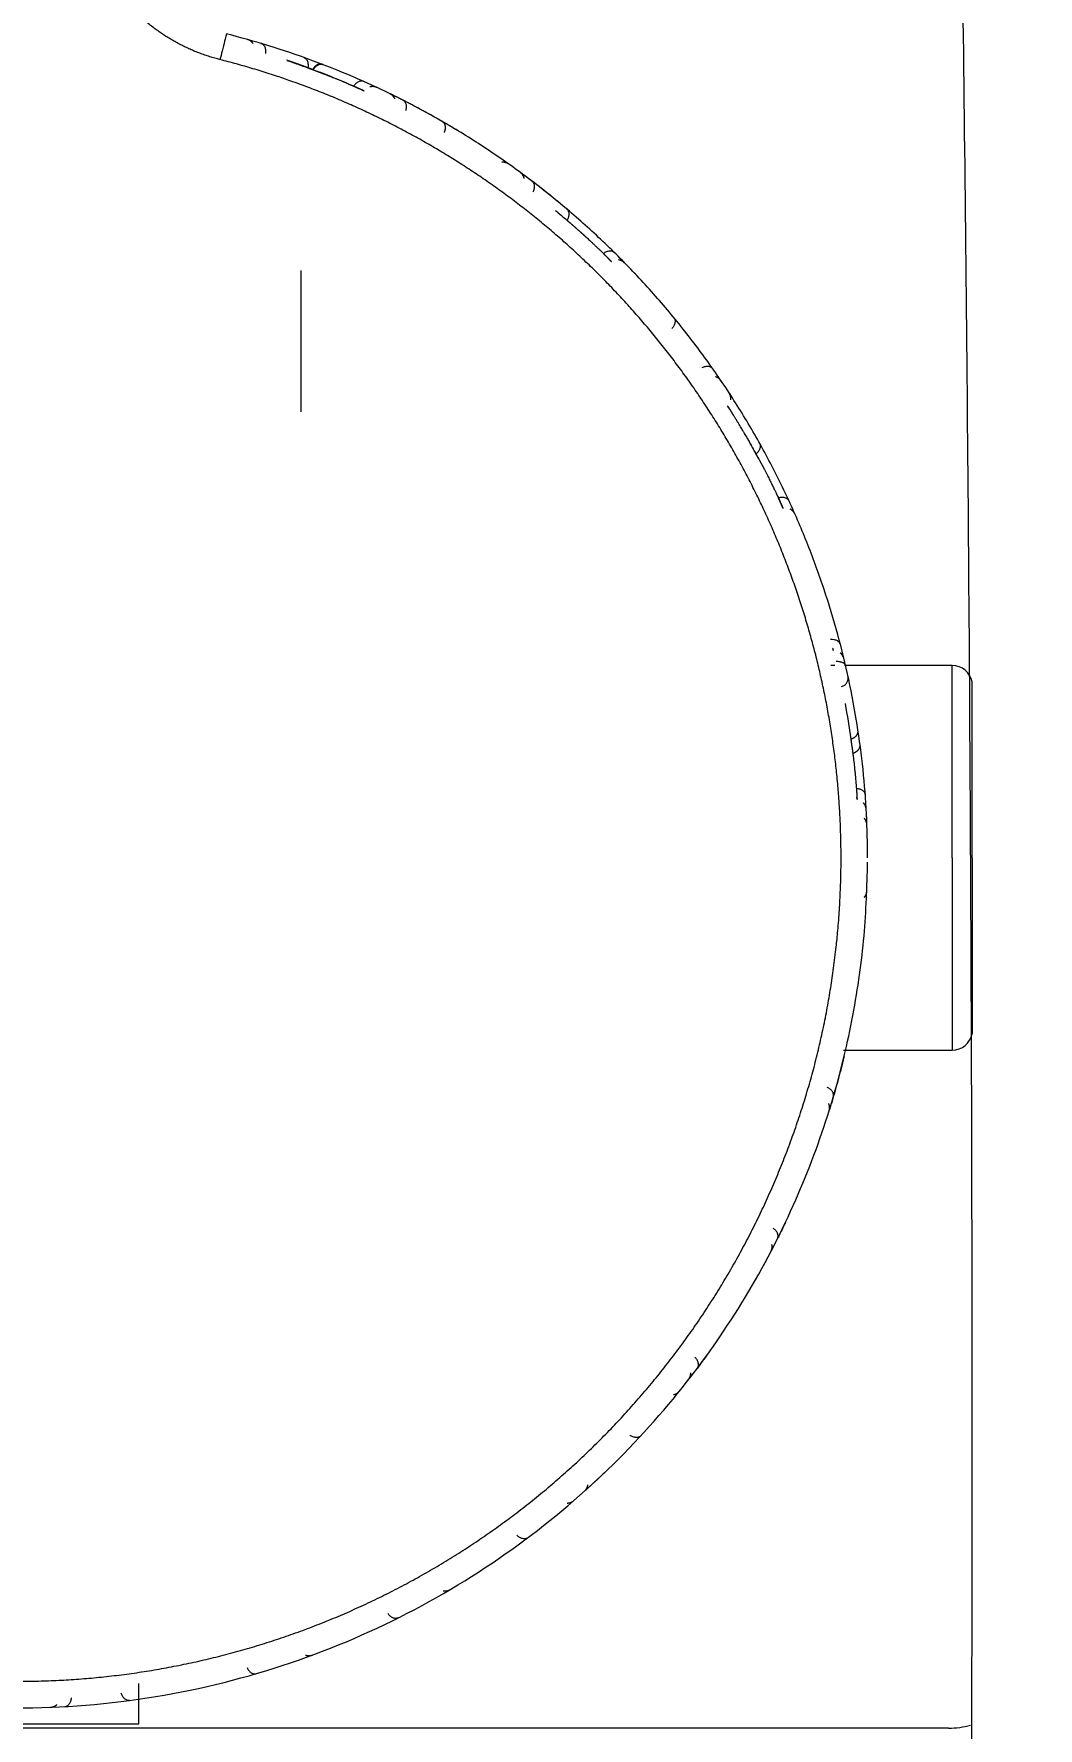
# Model space of a CAD drawing. Extents: x 19821 to 22981, y -91 to 2224.
# Drawn here: x 21876.13 to 21900.93, y 486.52 to 528.38 of the extents above; entities that cross this region are included whole.
import ezdxf

# ---------------------------------------------------------------- set-up
doc = ezdxf.new("R2010")
doc.units = 0
doc.header["$LTSCALE"] = 10
doc.header["$MEASUREMENT"] = 0
doc.header["$PDMODE"] = 3
doc.header["$PDSIZE"] = -10
doc.linetypes.add('CENTER2', pattern=[28.575, 19.05, -3.175, 3.175, -3.175])
doc.layers.get('0').update_dxf_attribs({"linetype": 'CONTINUOUS'})
doc.layers.get('DEFPOINTS').update_dxf_attribs({"linetype": 'CONTINUOUS'})
doc.layers.add('1', color=7, linetype='CONTINUOUS')
doc.layers.add('Cneter', color=1, linetype='CENTER2', lineweight=13)
doc.styles.add('Daelim Dimension', font='NanumGothic.ttf')
doc.dimstyles.new('DEFAULT', dxfattribs={"dimscale": 2, "dimtxt": 2, "dimasz": 2, "dimexe": 0, "dimexo": 2, "dimgap": 1, "dimtad": 1, "dimdec": 1, "dimzin": 9, "dimdsep": 46, "dimtxsty": 'Daelim Dimension', "dimcen": 0.5, "dimclrd": 5, "dimclre": 5, "dimclrt": 256, "dimadec": 1, "dimazin": 0, "dimtfac": 1, "dimtdec": 1, "dimtix": 1, "dimtmove": 0, "dimatfit": 3, "dimfxl": 1, "dimtolj": 1, "dimtzin": 1, "dimlwd": 9, "dimlwe": 9, "dimarcsym": 0})

# ---------------------------------------------------------------- blocks, each defined once
blk = doc.blocks.new('*D18')
at = {"color": 5, "lineweight": 9, "ltscale": 0.5, "transparency": 16777216}
for p, q in [((21836.723, 1429.779), (22153.24, 1429.779)), ((22151.24, 1421.779), (22151.24, 466.02)), ((21994.53, 458.02), (22153.24, 458.02))]:
    blk.add_line(p, q, dxfattribs=at)
at = {"color": 5, "ltscale": 0.5, "transparency": 16777216}
for points in [[(22149.907, 1421.779), (22152.573, 1421.779), (22151.24, 1429.779)], [(22149.907, 466.02), (22152.573, 466.02), (22151.24, 458.02)]]:
    blk.add_solid(points, dxfattribs=at)
at = {"layer": 'DEFPOINTS', "color": 0, "ltscale": 0.5, "transparency": 16777216}
for p in [(21832.723, 1429.779), (21990.53, 458.02), (22151.24, 458.02)]:
    blk.add_point(p, dxfattribs=at)
at = {"color": 7, "ltscale": 0.5, "transparency": 16777216, "insert": (22135.535, 943.9), "char_height": 20, "attachment_point": 5, "rotation": 90, "style": 'Daelim Dimension'}
blk.add_mtext('\\A1;(1140)', dxfattribs=at)

msp = doc.modelspace()

# ---------------------------------------------------------------- linework, layer by layer
at = {"layer": '1', "color": 7, "linetype": 'Continuous', "lineweight": 18}
for p, q in [((21895.917, 512.77), (21895.813, 512.77)), ((21898.815, 512.77), (21896.156, 512.77)), ((21896.129, 503.27), (21898.815, 503.27)), ((21878.723, 486.622), (21878.723, 487.622)), ((21898.723, 486.52), (21852.723, 486.52)), ((21875.723, 486.622), (21878.723, 486.622))]:
    msp.add_line(p, q, dxfattribs=at)
at = {"layer": '1', "color": 7, "linetype": 'Continuous', "lineweight": 13}
for p, q in [((21898.815, 508.02), (21898.815, 512.77)), ((21899.305, 508.02), (21899.305, 512.365)), ((21898.815, 508.02), (21898.815, 503.27)), ((21899.305, 508.02), (21899.305, 503.675))]:
    msp.add_line(p, q, dxfattribs=at)
at = {"layer": '1', "color": 7, "linetype": 'Continuous', "lineweight": 18}
for centre, radius, start, end in [((21898.815, 512.27), 0.5, 10.9806, 90), ((21898.815, 503.77), 0.5, 270, 349.0194), ((21898.723, 488.52), 2, 270, 285.8076)]:
    msp.add_arc(centre, radius, start, end, dxfattribs=at)
for points, knots in [([(21888.025, 779.952), (21888.238, 776.674), (21888.871, 766.862), (21889.908, 750.104), (21891.139, 729.096), (21892.387, 706.576), (21893.641, 682.796), (21894.898, 657.955), (21896.096, 632.352), (21897.183, 605.574), (21898.047, 579.459), (21898.685, 553.973), (21899.108, 529.283), (21899.322, 503.587), (21899.293, 476.977), (21899.026, 453.231), (21898.621, 432.733), (21898.167, 415.785), (21897.596, 399.297), (21896.921, 383.777), (21896.166, 369.722), (21895.365, 357.482), (21894.544, 347.062), (21893.721, 338.362), (21892.918, 331.244), (21892.151, 325.555), (21891.439, 321.11), (21890.809, 317.766), (21890.234, 315.091), (21889.642, 312.69), (21889.05, 310.635), (21888.371, 308.762), (21888.146, 308.254), (21888.188, 308.175), (21888.197, 308.169)], [0.4041142, 0.4041142, 0.4041142, 0.4041142, 0.4165351, 0.4412078, 0.4669387, 0.4944389, 0.5238962, 0.5535391, 0.584331, 0.615544, 0.6478333, 0.6746985, 0.7024416, 0.7310869, 0.7606885, 0.7912796, 0.8106884, 0.8300737, 0.8492597, 0.8679619, 0.8851419, 0.9006143, 0.9144439, 0.9267281, 0.9375794, 0.9471118, 0.9554287, 0.9626381, 0.9680855, 0.9748923, 0.9830338, 0.990006, 0.9987253, 1, 1, 1, 1]), ([(21891.093, 294.741), (21892.342, 294.758), (21894.542, 295.231), (21897.394, 297.194), (21899.544, 299.816), (21900.974, 302.588), (21901.905, 305.002), (21902.698, 307.439), (21903.347, 309.791), (21903.885, 312.006), (21904.45, 314.594), (21905.078, 317.85), (21905.834, 322.412), (21906.632, 328.121), (21907.464, 335.219), (21908.311, 343.851), (21909.156, 354.161), (21909.978, 366.257), (21910.758, 380.181), (21911.46, 395.64), (21912.059, 412.164), (21912.54, 429.215), (21912.975, 449.887), (21913.273, 473.877), (21913.332, 500.795), (21913.14, 526.801), (21912.734, 551.792), (21912.107, 577.589), (21911.251, 604.003), (21910.166, 631.064), (21908.966, 656.912), (21907.669, 682.633), (21906.341, 707.842), (21904.984, 732.245), (21903.643, 754.932), (21902.661, 770.587), (21902.13, 778.795), (21902.054, 779.952)], [0, 0, 0, 0, 0.0098692, 0.0185612, 0.0260259, 0.0349878, 0.0419891, 0.0482389, 0.0537814, 0.0586219, 0.0627631, 0.0698726, 0.0779196, 0.0871465, 0.0976336, 0.1094823, 0.1228, 0.1376865, 0.1542143, 0.1723311, 0.1910631, 0.2100056, 0.2289954, 0.2589947, 0.2880437, 0.3161446, 0.3433499, 0.3696884, 0.4013452, 0.4318616, 0.4619554, 0.4909507, 0.5220543, 0.5509332, 0.5778612, 0.6037331, 0.6079807, 0.6079807, 0.6079807, 0.6079807]), ([(21883.026, 527.489), (21883.022, 527.49), (21883.015, 527.493), (21883.005, 527.497), (21882.994, 527.501), (21882.984, 527.505), (21882.973, 527.509), (21882.962, 527.513), (21882.951, 527.517), (21882.939, 527.522), (21882.928, 527.526), (21882.917, 527.53), (21882.905, 527.535), (21882.894, 527.539), (21882.882, 527.543), (21882.87, 527.548), (21882.859, 527.552), (21882.847, 527.556), (21882.835, 527.561), (21882.823, 527.565), (21882.811, 527.569), (21882.799, 527.574), (21882.787, 527.578), (21882.775, 527.583), (21882.763, 527.587), (21882.751, 527.591), (21882.739, 527.596), (21882.727, 527.6), (21882.715, 527.604), (21882.703, 527.609), (21882.691, 527.613), (21882.68, 527.617), (21882.668, 527.621), (21882.656, 527.626), (21882.644, 527.63), (21882.633, 527.634), (21882.621, 527.638), (21882.61, 527.642), (21882.598, 527.646), (21882.587, 527.65), (21882.576, 527.654), (21882.565, 527.658), (21882.554, 527.662), (21882.543, 527.666), (21882.532, 527.67), (21882.521, 527.673), (21882.511, 527.677), (21882.5, 527.681), (21882.49, 527.684), (21882.479, 527.688), (21882.469, 527.691), (21882.459, 527.695), (21882.449, 527.698), (21882.44, 527.702), (21882.412, 527.711), (21882.387, 527.719), (21882.365, 527.727)], [0, 0, 0, 0, 0.018811, 0.037651, 0.056511, 0.075385, 0.094266, 0.113148, 0.132024, 0.150888, 0.169734, 0.188557, 0.20735, 0.22611, 0.244831, 0.263507, 0.282136, 0.300712, 0.31923, 0.337688, 0.356081, 0.374405, 0.392655, 0.410824, 0.428908, 0.446898, 0.464791, 0.482581, 0.500261, 0.517829, 0.535278, 0.552605, 0.569804, 0.586873, 0.603806, 0.6206, 0.63725, 0.653753, 0.670105, 0.686302, 0.702342, 0.718222, 0.733938, 0.749488, 0.764869, 0.780079, 0.795116, 0.809978, 0.824662, 0.839166, 0.853488, 0.867628, 0.881582, 0.89535, 0.90893, 1, 1, 1, 1]), ([(21882.394, 527.714), (21882.453, 527.694), (21882.62, 527.637), (21882.787, 527.577), (21882.895, 527.538)], [0, 0, 0, 0, 0.35593, 1, 1, 1, 1]), ([(21882.895, 527.538), (21882.898, 527.536), (21882.905, 527.534), (21882.916, 527.53), (21882.927, 527.526), (21882.937, 527.522), (21882.949, 527.518), (21882.96, 527.514), (21882.971, 527.51), (21882.982, 527.506), (21882.994, 527.502), (21883.005, 527.497), (21883.017, 527.493), (21883.029, 527.489), (21883.041, 527.484), (21883.052, 527.48), (21883.064, 527.476), (21883.076, 527.471), (21883.088, 527.467), (21883.1, 527.462), (21883.112, 527.458), (21883.124, 527.453), (21883.136, 527.449), (21883.148, 527.444), (21883.16, 527.44), (21883.172, 527.435), (21883.184, 527.431), (21883.196, 527.426), (21883.208, 527.421), (21883.22, 527.417), (21883.232, 527.412), (21883.244, 527.408), (21883.256, 527.403), (21883.267, 527.399), (21883.279, 527.394), (21883.29, 527.39), (21883.302, 527.385), (21883.313, 527.381), (21883.325, 527.377), (21883.336, 527.372), (21883.347, 527.368), (21883.358, 527.364), (21883.369, 527.359), (21883.38, 527.355), (21883.39, 527.351), (21883.401, 527.347), (21883.411, 527.343), (21883.422, 527.338), (21883.432, 527.334), (21883.442, 527.33), (21883.452, 527.326), (21883.462, 527.322), (21883.472, 527.319), (21883.481, 527.315), (21883.52, 527.299), (21883.583, 527.273), (21883.668, 527.238), (21883.74, 527.208), (21883.81, 527.178), (21883.877, 527.149), (21883.938, 527.123), (21883.987, 527.101), (21884.027, 527.084), (21884.063, 527.067), (21884.096, 527.052), (21884.129, 527.037), (21884.163, 527.022), (21884.198, 527.006), (21884.229, 526.992), (21884.252, 526.981), (21884.27, 526.972), (21884.282, 526.967), (21884.284, 526.966), (21884.282, 526.967), (21884.281, 526.968), (21884.279, 526.969), (21884.276, 526.97), (21884.273, 526.971), (21884.27, 526.973), (21884.265, 526.975), (21884.26, 526.977), (21884.255, 526.98), (21884.248, 526.983), (21884.241, 526.986), (21884.233, 526.99), (21884.224, 526.994), (21884.214, 526.999), (21884.203, 527.004), (21884.192, 527.009), (21884.179, 527.015), (21884.166, 527.021), (21884.152, 527.027), (21884.137, 527.034), (21884.121, 527.041), (21884.104, 527.049), (21884.087, 527.057), (21884.068, 527.065), (21884.049, 527.073), (21884.036, 527.079), (21884.029, 527.082)], [0, 0, 0, 0, 0.005502, 0.01101, 0.016524, 0.022041, 0.02756, 0.033079, 0.038598, 0.044113, 0.049625, 0.055132, 0.060632, 0.066123, 0.071604, 0.077072, 0.082526, 0.087965, 0.093387, 0.09879, 0.104173, 0.109535, 0.114874, 0.120188, 0.125476, 0.130735, 0.135966, 0.141166, 0.146333, 0.151467, 0.156566, 0.161629, 0.166655, 0.171643, 0.176591, 0.181498, 0.186363, 0.191185, 0.195962, 0.200694, 0.205381, 0.21002, 0.214611, 0.219153, 0.223646, 0.228088, 0.23248, 0.23682, 0.241109, 0.245344, 0.249526, 0.253655, 0.257729, 0.261749, 0.265714, 0.306205, 0.342205, 0.373617, 0.400568, 0.436316, 0.465949, 0.488913, 0.509643, 0.529304, 0.548672, 0.568715, 0.590438, 0.61762, 0.649484, 0.672833, 0.699613, 0.729882, 0.763655, 0.770622, 0.777766, 0.785087, 0.792584, 0.800258, 0.808109, 0.816137, 0.824341, 0.832722, 0.841278, 0.850008, 0.85891, 0.867985, 0.877229, 0.886641, 0.896217, 0.905954, 0.915848, 0.925896, 0.936091, 0.946429, 0.956902, 0.967503, 0.978225, 0.989061, 1, 1, 1, 1]), ([(21884.029, 527.082), (21883.861, 527.155), (21883.694, 527.226), (21883.443, 527.328), (21883.359, 527.361), (21883.192, 527.426), (21883.109, 527.458), (21883.026, 527.489)], [0, 0, 0, 0, 0.5, 0.5, 0.75, 0.75, 1, 1, 1, 1]), ([(21886.632, 525.964), (21886.629, 525.966), (21886.623, 525.97), (21886.613, 525.976), (21886.602, 525.982), (21886.592, 525.989), (21886.58, 525.996), (21886.569, 526.003), (21886.557, 526.01), (21886.544, 526.017), (21886.532, 526.025), (21886.518, 526.033), (21886.505, 526.041), (21886.49, 526.05), (21886.462, 526.067), (21886.422, 526.09), (21886.374, 526.119), (21886.334, 526.143), (21886.303, 526.16), (21886.277, 526.176), (21886.245, 526.194), (21886.199, 526.22), (21886.134, 526.258), (21886.065, 526.297), (21885.997, 526.335), (21885.939, 526.368), (21885.879, 526.401), (21885.823, 526.432), (21885.77, 526.461), (21885.723, 526.486), (21885.681, 526.509), (21885.642, 526.53), (21885.608, 526.548), (21885.58, 526.563), (21885.552, 526.578), (21885.517, 526.597), (21885.47, 526.621), (21885.422, 526.646), (21885.38, 526.668), (21885.34, 526.689), (21885.298, 526.71), (21885.26, 526.73), (21885.222, 526.749), (21885.184, 526.768), (21885.141, 526.79), (21885.104, 526.808), (21885.076, 526.823), (21885.056, 526.832), (21885.039, 526.841), (21885.024, 526.848), (21885.009, 526.856), (21884.994, 526.863), (21884.98, 526.87), (21884.97, 526.875), (21884.962, 526.879), (21884.956, 526.882), (21884.95, 526.884), (21884.944, 526.887), (21884.938, 526.891), (21884.932, 526.893), (21884.928, 526.896), (21884.924, 526.897), (21884.921, 526.899), (21884.919, 526.9), (21884.919, 526.9), (21884.922, 526.898), (21884.926, 526.896), (21884.933, 526.893), (21884.946, 526.887), (21884.962, 526.879), (21884.982, 526.869), (21884.998, 526.861), (21885.007, 526.857)], [0, 0, 0, 0, 0.004934, 0.009999, 0.015195, 0.020524, 0.025986, 0.031581, 0.037309, 0.043172, 0.049168, 0.055299, 0.061565, 0.067966, 0.074502, 0.09946, 0.120443, 0.137356, 0.150134, 0.158731, 0.170074, 0.188823, 0.215071, 0.248901, 0.271812, 0.294936, 0.318234, 0.341663, 0.361781, 0.380336, 0.397339, 0.412803, 0.426745, 0.439183, 0.446176, 0.460884, 0.483211, 0.503947, 0.521772, 0.538301, 0.557668, 0.580085, 0.59367, 0.614303, 0.63755, 0.66333, 0.676572, 0.689052, 0.700786, 0.711785, 0.722062, 0.737025, 0.749946, 0.760866, 0.769817, 0.776822, 0.781897, 0.792072, 0.802215, 0.81233, 0.822422, 0.832496, 0.842555, 0.850548, 0.870697, 0.885594, 0.897054, 0.917383, 0.937813, 0.958375, 0.979101, 1, 1, 1, 1]), ([(21889.662, 523.728), (21889.658, 523.73), (21889.652, 523.736), (21889.642, 523.745), (21889.632, 523.754), (21889.622, 523.763), (21889.612, 523.772), (21889.601, 523.781), (21889.591, 523.79), (21889.581, 523.799), (21889.57, 523.808), (21889.56, 523.817), (21889.549, 523.827), (21889.538, 523.836), (21889.528, 523.845), (21889.517, 523.855), (21889.506, 523.864), (21889.495, 523.873), (21889.485, 523.883), (21889.474, 523.892), (21889.463, 523.902), (21889.452, 523.911), (21889.441, 523.921), (21889.43, 523.93), (21889.419, 523.94), (21889.408, 523.949), (21889.397, 523.958), (21889.386, 523.968), (21889.375, 523.977), (21889.364, 523.987), (21889.353, 523.996), (21889.342, 524.006), (21889.331, 524.015), (21889.32, 524.024), (21889.309, 524.034), (21889.298, 524.043), (21889.287, 524.052), (21889.276, 524.062), (21889.265, 524.071), (21889.254, 524.08), (21889.243, 524.089), (21889.232, 524.098), (21889.221, 524.107), (21889.211, 524.116), (21889.2, 524.125), (21889.189, 524.134), (21889.179, 524.143), (21889.168, 524.152), (21889.157, 524.161), (21889.147, 524.17), (21889.136, 524.178), (21889.126, 524.187), (21889.116, 524.196), (21889.105, 524.204), (21889.095, 524.213), (21889.085, 524.221), (21889.075, 524.229), (21889.065, 524.238), (21889.055, 524.246), (21889.045, 524.254), (21889.035, 524.262), (21889.025, 524.27), (21889.015, 524.278), (21889.006, 524.286), (21888.996, 524.294), (21888.986, 524.302), (21888.977, 524.309), (21888.941, 524.339), (21888.869, 524.397), (21888.752, 524.49), (21888.613, 524.599), (21888.462, 524.715), (21888.327, 524.817), (21888.227, 524.892), (21888.168, 524.935), (21888.142, 524.955), (21888.142, 524.955), (21888.147, 524.951), (21888.15, 524.949), (21888.152, 524.947), (21888.155, 524.945), (21888.158, 524.943), (21888.162, 524.94), (21888.166, 524.937), (21888.171, 524.933), (21888.177, 524.929), (21888.183, 524.925), (21888.189, 524.92), (21888.197, 524.914), (21888.205, 524.908), (21888.213, 524.902), (21888.222, 524.896), (21888.228, 524.891), (21888.231, 524.889)], [0, 0, 0, 0, 0.005617, 0.011223, 0.016818, 0.0224, 0.027969, 0.033526, 0.039069, 0.0446, 0.050116, 0.055618, 0.061106, 0.066579, 0.072036, 0.077478, 0.082903, 0.088312, 0.093704, 0.099079, 0.104436, 0.109774, 0.115094, 0.120395, 0.125677, 0.130938, 0.13618, 0.141401, 0.146601, 0.151779, 0.156936, 0.162071, 0.167183, 0.172272, 0.177338, 0.18238, 0.187398, 0.192392, 0.197362, 0.202306, 0.207225, 0.212119, 0.216986, 0.221828, 0.226642, 0.23143, 0.23619, 0.240923, 0.245629, 0.250306, 0.254955, 0.259575, 0.264167, 0.26873, 0.273263, 0.277767, 0.282242, 0.286686, 0.291101, 0.295485, 0.29984, 0.304163, 0.308456, 0.312718, 0.316949, 0.321149, 0.325318, 0.329455, 0.368896, 0.421048, 0.485156, 0.559934, 0.643669, 0.712459, 0.774486, 0.830809, 0.882329, 0.888606, 0.895029, 0.901599, 0.908318, 0.915188, 0.922211, 0.929389, 0.936725, 0.944222, 0.95188, 0.959704, 0.967697, 0.97586, 0.984198, 0.992713, 1, 1, 1, 1]), ([(21889.295, 523.773), (21889.298, 523.771), (21889.304, 523.766), (21889.312, 523.759), (21889.321, 523.751), (21889.33, 523.744), (21889.339, 523.736), (21889.348, 523.728), (21889.357, 523.721), (21889.366, 523.713), (21889.375, 523.705), (21889.385, 523.697), (21889.394, 523.689), (21889.404, 523.681), (21889.413, 523.672), (21889.423, 523.664), (21889.432, 523.656), (21889.442, 523.647), (21889.451, 523.639), (21889.461, 523.631), (21889.471, 523.622), (21889.48, 523.614), (21889.49, 523.605), (21889.5, 523.597), (21889.509, 523.588), (21889.519, 523.58), (21889.529, 523.571), (21889.538, 523.563), (21889.548, 523.554), (21889.557, 523.546), (21889.567, 523.538), (21889.576, 523.529), (21889.586, 523.521), (21889.595, 523.513), (21889.604, 523.504), (21889.614, 523.496), (21889.623, 523.488), (21889.632, 523.48), (21889.641, 523.472), (21889.65, 523.464), (21889.659, 523.456), (21889.668, 523.448), (21889.676, 523.44), (21889.685, 523.432), (21889.694, 523.424), (21889.702, 523.417), (21889.71, 523.409), (21889.719, 523.402), (21889.727, 523.394), (21889.735, 523.387), (21889.743, 523.38), (21889.751, 523.373), (21889.758, 523.366), (21889.766, 523.359), (21889.796, 523.331), (21889.847, 523.284), (21889.913, 523.221), (21889.97, 523.168), (21890.026, 523.115), (21890.078, 523.065), (21890.126, 523.018), (21890.164, 522.981), (21890.195, 522.951), (21890.223, 522.923), (21890.25, 522.897), (21890.275, 522.872), (21890.301, 522.845), (21890.329, 522.817), (21890.352, 522.794), (21890.371, 522.775), (21890.384, 522.761), (21890.393, 522.752), (21890.395, 522.75), (21890.394, 522.752), (21890.393, 522.753), (21890.391, 522.754), (21890.389, 522.756), (21890.387, 522.758), (21890.384, 522.761), (21890.381, 522.765), (21890.377, 522.768), (21890.373, 522.773), (21890.368, 522.778), (21890.362, 522.784), (21890.356, 522.79), (21890.349, 522.797), (21890.341, 522.805), (21890.333, 522.813), (21890.324, 522.822), (21890.315, 522.832), (21890.304, 522.842), (21890.293, 522.853), (21890.282, 522.865), (21890.269, 522.877), (21890.256, 522.89), (21890.243, 522.904), (21890.228, 522.918), (21890.213, 522.933), (21890.203, 522.943), (21890.198, 522.948)], [0, 0, 0, 0, 0.005497, 0.011, 0.016509, 0.022021, 0.027534, 0.033048, 0.038561, 0.044071, 0.049577, 0.055079, 0.060574, 0.06606, 0.071536, 0.076999, 0.082449, 0.087884, 0.093301, 0.0987, 0.104079, 0.109437, 0.114772, 0.120082, 0.125366, 0.130623, 0.13585, 0.141047, 0.146211, 0.151342, 0.156438, 0.161499, 0.166523, 0.171508, 0.176454, 0.181359, 0.186222, 0.191043, 0.195819, 0.20055, 0.205235, 0.209873, 0.214464, 0.219006, 0.223498, 0.227941, 0.232333, 0.236674, 0.240962, 0.245198, 0.249381, 0.253511, 0.257587, 0.261608, 0.265574, 0.306039, 0.342019, 0.373415, 0.400356, 0.436088, 0.465706, 0.488667, 0.509391, 0.529033, 0.548411, 0.568446, 0.590151, 0.617336, 0.649198, 0.672553, 0.69934, 0.729619, 0.763405, 0.770371, 0.777515, 0.784836, 0.792334, 0.80001, 0.807864, 0.815896, 0.824105, 0.832491, 0.841054, 0.849791, 0.858702, 0.867786, 0.87704, 0.886463, 0.896052, 0.905802, 0.91571, 0.925772, 0.935983, 0.946337, 0.956826, 0.967444, 0.978184, 0.98904, 1, 1, 1, 1]), ([(21891.045, 522.381), (21891.044, 522.383), (21891.021, 522.407), (21890.988, 522.442), (21890.966, 522.466), (21890.966, 522.465), (21890.971, 522.46), (21890.973, 522.458), (21890.975, 522.456), (21890.977, 522.454), (21890.98, 522.451), (21890.983, 522.447), (21890.986, 522.444), (21890.99, 522.439), (21890.995, 522.435), (21891, 522.43), (21891.005, 522.424), (21891.011, 522.417), (21891.018, 522.41), (21891.025, 522.403), (21891.032, 522.395), (21891.039, 522.388), (21891.042, 522.384), (21891.043, 522.384)], [0, 0, 0, 0, 0.01902, 0.230729, 0.422754, 0.598166, 0.618271, 0.638959, 0.660236, 0.682107, 0.704578, 0.727657, 0.751351, 0.775668, 0.800615, 0.826203, 0.85244, 0.879336, 0.906903, 0.935152, 0.964094, 0.993744, 1, 1, 1, 1]), ([(21893.331, 519.464), (21893.33, 519.466), (21893.322, 519.478), (21893.308, 519.499), (21893.298, 519.514), (21893.303, 519.508), (21893.312, 519.493), (21893.32, 519.482), (21893.331, 519.464), (21893.344, 519.445), (21893.353, 519.43), (21893.355, 519.428)], [0, 0, 0, 0, 0.017417, 0.180475, 0.38255, 0.624904, 0.691474, 0.763224, 0.840308, 0.972654, 1, 1, 1, 1]), ([(21894.026, 517.887), (21894.024, 517.89), (21894.021, 517.897), (21894.016, 517.906), (21894.01, 517.916), (21894.005, 517.926), (21894, 517.936), (21893.994, 517.946), (21893.989, 517.956), (21893.983, 517.966), (21893.978, 517.977), (21893.972, 517.987), (21893.967, 517.997), (21893.961, 518.008), (21893.955, 518.018), (21893.95, 518.029), (21893.944, 518.039), (21893.938, 518.05), (21893.932, 518.061), (21893.927, 518.071), (21893.921, 518.082), (21893.915, 518.092), (21893.909, 518.103), (21893.904, 518.113), (21893.898, 518.124), (21893.892, 518.134), (21893.887, 518.145), (21893.881, 518.155), (21893.875, 518.165), (21893.87, 518.176), (21893.864, 518.186), (21893.858, 518.196), (21893.853, 518.206), (21893.847, 518.216), (21893.842, 518.226), (21893.836, 518.236), (21893.831, 518.246), (21893.825, 518.255), (21893.82, 518.265), (21893.815, 518.274), (21893.81, 518.284), (21893.791, 518.317), (21893.76, 518.372), (21893.716, 518.446), (21893.677, 518.515), (21893.634, 518.588), (21893.588, 518.663), (21893.543, 518.738), (21893.508, 518.795), (21893.481, 518.839), (21893.46, 518.872), (21893.441, 518.902), (21893.425, 518.929), (21893.409, 518.954), (21893.394, 518.979), (21893.377, 519.005), (21893.359, 519.033), (21893.342, 519.06), (21893.327, 519.084), (21893.313, 519.105), (21893.301, 519.123), (21893.29, 519.14), (21893.28, 519.156), (21893.274, 519.166), (21893.271, 519.17), (21893.27, 519.172), (21893.268, 519.174), (21893.267, 519.176), (21893.266, 519.177), (21893.266, 519.178), (21893.265, 519.179), (21893.265, 519.179), (21893.265, 519.179), (21893.265, 519.179), (21893.265, 519.178), (21893.266, 519.177), (21893.267, 519.176), (21893.268, 519.174), (21893.27, 519.171), (21893.272, 519.168), (21893.274, 519.165), (21893.277, 519.161), (21893.28, 519.156), (21893.283, 519.151), (21893.287, 519.145), (21893.291, 519.139), (21893.296, 519.132), (21893.301, 519.124), (21893.307, 519.116), (21893.313, 519.107), (21893.319, 519.097), (21893.326, 519.086), (21893.333, 519.075), (21893.341, 519.063), (21893.349, 519.05), (21893.357, 519.037), (21893.366, 519.023), (21893.375, 519.008), (21893.385, 518.993), (21893.395, 518.977), (21893.405, 518.96), (21893.413, 518.949), (21893.416, 518.943)], [0, 0, 0, 0, 0.005338, 0.010674, 0.016008, 0.021337, 0.026659, 0.031974, 0.037279, 0.042573, 0.047855, 0.053123, 0.058375, 0.063611, 0.068827, 0.074022, 0.079195, 0.084344, 0.089467, 0.094563, 0.099631, 0.104668, 0.109674, 0.114648, 0.119587, 0.12449, 0.129355, 0.134183, 0.13897, 0.143715, 0.148418, 0.153078, 0.157693, 0.162262, 0.166784, 0.171258, 0.175684, 0.18006, 0.184385, 0.188658, 0.192879, 0.197046, 0.233424, 0.267116, 0.297872, 0.325557, 0.367409, 0.403054, 0.432838, 0.452397, 0.470207, 0.486483, 0.501508, 0.515668, 0.529451, 0.547124, 0.56534, 0.584921, 0.606397, 0.622193, 0.63984, 0.659409, 0.680944, 0.704471, 0.709581, 0.714837, 0.720239, 0.725786, 0.73148, 0.73732, 0.743307, 0.74944, 0.755721, 0.762149, 0.768725, 0.775449, 0.78232, 0.78934, 0.796508, 0.803824, 0.811288, 0.8189, 0.82666, 0.834567, 0.842621, 0.850821, 0.859164, 0.867652, 0.876281, 0.885051, 0.893959, 0.903002, 0.912177, 0.921481, 0.93091, 0.940461, 0.950128, 0.959905, 0.969786, 0.979767, 0.989841, 1, 1, 1, 1]), ([(21893.657, 518.544), (21893.669, 518.522), (21893.704, 518.462), (21893.762, 518.362), (21893.83, 518.242), (21893.898, 518.122), (21893.943, 518.04), (21893.965, 518)], [0, 0, 0, 0, 0.118841, 0.337115, 0.556729, 0.777689, 1, 1, 1, 1]), ([(21893.965, 518), (21893.967, 517.996), (21893.971, 517.989), (21893.977, 517.979), (21893.982, 517.968), (21893.988, 517.957), (21893.994, 517.946), (21894, 517.935), (21894.006, 517.924), (21894.012, 517.913), (21894.019, 517.902), (21894.025, 517.89), (21894.031, 517.879), (21894.037, 517.868), (21894.043, 517.856), (21894.05, 517.845), (21894.056, 517.833), (21894.062, 517.822), (21894.068, 517.81), (21894.075, 517.799), (21894.081, 517.787), (21894.087, 517.776), (21894.093, 517.765), (21894.099, 517.753), (21894.105, 517.742), (21894.111, 517.731), (21894.117, 517.72), (21894.123, 517.709), (21894.129, 517.698), (21894.135, 517.687), (21894.141, 517.676), (21894.147, 517.665), (21894.152, 517.655), (21894.158, 517.644), (21894.163, 517.634), (21894.169, 517.624), (21894.183, 517.596), (21894.206, 517.551), (21894.238, 517.49), (21894.267, 517.433), (21894.294, 517.379), (21894.33, 517.307), (21894.372, 517.222), (21894.416, 517.129), (21894.451, 517.057), (21894.478, 517), (21894.5, 516.954), (21894.519, 516.914), (21894.536, 516.875), (21894.554, 516.836), (21894.572, 516.796), (21894.587, 516.764), (21894.598, 516.738), (21894.607, 516.718), (21894.616, 516.698), (21894.624, 516.681), (21894.629, 516.671), (21894.631, 516.666), (21894.632, 516.664), (21894.632, 516.662), (21894.633, 516.66), (21894.634, 516.659), (21894.634, 516.658), (21894.634, 516.657), (21894.635, 516.656), (21894.635, 516.656), (21894.634, 516.656), (21894.634, 516.657), (21894.633, 516.658), (21894.633, 516.66), (21894.632, 516.662), (21894.631, 516.665), (21894.629, 516.668), (21894.627, 516.671), (21894.626, 516.676), (21894.623, 516.681), (21894.621, 516.686), (21894.618, 516.693), (21894.615, 516.7), (21894.612, 516.707), (21894.608, 516.716), (21894.604, 516.725), (21894.599, 516.735), (21894.595, 516.745), (21894.59, 516.757), (21894.584, 516.769), (21894.578, 516.782), (21894.572, 516.795), (21894.566, 516.81), (21894.559, 516.825), (21894.552, 516.84), (21894.544, 516.857), (21894.537, 516.874), (21894.528, 516.892), (21894.523, 516.904), (21894.52, 516.91)], [0, 0, 0, 0, 0.00587, 0.011734, 0.01759, 0.023437, 0.029271, 0.03509, 0.040893, 0.046676, 0.05244, 0.05818, 0.063896, 0.069583, 0.075241, 0.080866, 0.086456, 0.09201, 0.097525, 0.102999, 0.108431, 0.113819, 0.11916, 0.124453, 0.129696, 0.134886, 0.140022, 0.145103, 0.150127, 0.155091, 0.159996, 0.16484, 0.169621, 0.174338, 0.178989, 0.183575, 0.188092, 0.21639, 0.243127, 0.26816, 0.291389, 0.312758, 0.36295, 0.404622, 0.438299, 0.464918, 0.488317, 0.509308, 0.529097, 0.552807, 0.577943, 0.606118, 0.62217, 0.640152, 0.660141, 0.682179, 0.706293, 0.711302, 0.71646, 0.721766, 0.72722, 0.732824, 0.738577, 0.744479, 0.750532, 0.756734, 0.763087, 0.769591, 0.776245, 0.783051, 0.790007, 0.797115, 0.804373, 0.811783, 0.819345, 0.827056, 0.834919, 0.84293, 0.85109, 0.859397, 0.86785, 0.876449, 0.885191, 0.894073, 0.903093, 0.912248, 0.921534, 0.930949, 0.940487, 0.950144, 0.959912, 0.969788, 0.979766, 0.989839, 1, 1, 1, 1]), ([(21895.859, 513.198), (21895.86, 513.194), (21895.862, 513.183), (21895.867, 513.167), (21895.869, 513.156), (21895.871, 513.151), (21895.871, 513.149), (21895.872, 513.147), (21895.872, 513.145), (21895.872, 513.143), (21895.872, 513.142), (21895.873, 513.141), (21895.873, 513.141), (21895.873, 513.141), (21895.872, 513.141), (21895.872, 513.142), (21895.872, 513.143), (21895.871, 513.145), (21895.871, 513.147), (21895.87, 513.15), (21895.869, 513.153), (21895.868, 513.157), (21895.868, 513.16), (21895.867, 513.162), (21895.867, 513.162)], [0, 0, 0, 0, 0.063517, 0.192167, 0.332932, 0.362183, 0.3923, 0.423286, 0.455142, 0.487872, 0.521476, 0.555957, 0.591315, 0.627553, 0.664672, 0.702673, 0.741558, 0.781326, 0.82198, 0.863518, 0.905941, 0.949251, 0.993446, 1, 1, 1, 1]), ([(21896.174, 512.789), (21896.172, 512.799), (21896.166, 512.809), (21896.15, 512.821), (21896.144, 512.826), (21896.133, 512.832), (21896.129, 512.834), (21896.121, 512.837), (21896.117, 512.839), (21896.103, 512.844), (21896.092, 512.848), (21896.075, 512.852), (21896.069, 512.854), (21896.056, 512.857), (21896.049, 512.858), (21896.028, 512.862), (21896.013, 512.865), (21895.98, 512.869), (21895.962, 512.871), (21895.943, 512.872)], [0, 0, 0, 0, 0.25, 0.25, 0.375, 0.375, 0.4375, 0.4375, 0.5, 0.5, 0.625, 0.625, 0.6875, 0.6875, 0.75, 0.75, 0.875, 0.875, 1, 1, 1, 1]), ([(21896.308, 510.954), (21896.309, 510.95), (21896.31, 510.942), (21896.312, 510.93), (21896.313, 510.918), (21896.315, 510.906), (21896.317, 510.893), (21896.319, 510.881), (21896.32, 510.868), (21896.322, 510.856), (21896.324, 510.843), (21896.326, 510.83), (21896.328, 510.817), (21896.329, 510.804), (21896.331, 510.791), (21896.333, 510.778), (21896.335, 510.765), (21896.337, 510.753), (21896.339, 510.74), (21896.34, 510.727), (21896.342, 510.714), (21896.344, 510.701), (21896.346, 510.688), (21896.348, 510.675), (21896.349, 510.662), (21896.351, 510.65), (21896.353, 510.637), (21896.354, 510.625), (21896.356, 510.612), (21896.358, 510.6), (21896.359, 510.588), (21896.361, 510.576), (21896.362, 510.564), (21896.364, 510.552), (21896.365, 510.54), (21896.367, 510.528), (21896.371, 510.492), (21896.378, 510.433), (21896.388, 510.351), (21896.396, 510.276), (21896.403, 510.208), (21896.411, 510.136), (21896.418, 510.062), (21896.424, 509.988), (21896.43, 509.926), (21896.434, 509.877), (21896.437, 509.839), (21896.44, 509.808), (21896.442, 509.781), (21896.444, 509.755), (21896.446, 509.732), (21896.448, 509.71), (21896.449, 509.69), (21896.45, 509.674), (21896.451, 509.66), (21896.452, 509.646), (21896.453, 509.632), (21896.453, 509.617), (21896.454, 509.603), (21896.455, 509.589), (21896.457, 509.575), (21896.458, 509.557), (21896.459, 509.534), (21896.46, 509.509), (21896.462, 509.486), (21896.463, 509.474), (21896.463, 509.468), (21896.463, 509.466), (21896.463, 509.464), (21896.463, 509.462), (21896.463, 509.461), (21896.463, 509.461), (21896.463, 509.46), (21896.463, 509.461), (21896.463, 509.462), (21896.463, 509.463), (21896.463, 509.465), (21896.463, 509.468), (21896.463, 509.472), (21896.462, 509.476), (21896.462, 509.481), (21896.462, 509.487), (21896.461, 509.494), (21896.461, 509.502), (21896.461, 509.51), (21896.46, 509.516), (21896.46, 509.519)], [0, 0, 0, 0, 0.006814, 0.013623, 0.020424, 0.027215, 0.033992, 0.040753, 0.047495, 0.054217, 0.060917, 0.067591, 0.074237, 0.080852, 0.087433, 0.093978, 0.100484, 0.106948, 0.113369, 0.119744, 0.126071, 0.132348, 0.138573, 0.144742, 0.150855, 0.156907, 0.162899, 0.168827, 0.17469, 0.180487, 0.186215, 0.191873, 0.197459, 0.202973, 0.208412, 0.213776, 0.219062, 0.258592, 0.295586, 0.329778, 0.361004, 0.389188, 0.42938, 0.464573, 0.495003, 0.521019, 0.538457, 0.554564, 0.569517, 0.583538, 0.596901, 0.609923, 0.623185, 0.632068, 0.641068, 0.650258, 0.659724, 0.669529, 0.679721, 0.69034, 0.701417, 0.712972, 0.736126, 0.762602, 0.792494, 0.825865, 0.832642, 0.839632, 0.846837, 0.854255, 0.861888, 0.869735, 0.877797, 0.886076, 0.89457, 0.90328, 0.912207, 0.921351, 0.930711, 0.940288, 0.950081, 0.960091, 0.970317, 0.980757, 0.991408, 1, 1, 1, 1]), ([(21896.705, 508.886), (21896.705, 508.886), (21896.705, 508.889), (21896.705, 508.895), (21896.705, 508.904), (21896.704, 508.914), (21896.704, 508.926), (21896.703, 508.938), (21896.703, 508.951), (21896.702, 508.965), (21896.701, 508.979), (21896.7, 508.995), (21896.7, 509.012), (21896.699, 509.03), (21896.698, 509.049), (21896.697, 509.069), (21896.696, 509.09), (21896.695, 509.113), (21896.693, 509.136), (21896.693, 509.152), (21896.692, 509.16)], [0, 0, 0, 0, 0.00045, 0.050274, 0.101111, 0.152981, 0.205905, 0.259905, 0.315001, 0.371218, 0.428578, 0.487105, 0.546824, 0.607761, 0.669941, 0.733386, 0.798107, 0.864112, 0.931408, 1, 1, 1, 1]), ([(21896.146, 503.129), (21896.14, 503.105), (21896.129, 503.058), (21896.111, 502.988), (21896.094, 502.917), (21896.076, 502.848), (21896.058, 502.779), (21896.041, 502.71), (21896.023, 502.641), (21896.004, 502.573), (21895.986, 502.506), (21895.968, 502.439), (21895.949, 502.372), (21895.931, 502.306), (21895.912, 502.24), (21895.893, 502.174), (21895.874, 502.109), (21895.855, 502.044), (21895.836, 501.98), (21895.817, 501.916), (21895.8, 501.861), (21895.789, 501.828), (21895.786, 501.815)], [0, 0, 0, 0, 0.053689, 0.107093, 0.16021, 0.213042, 0.265589, 0.31785, 0.369825, 0.421514, 0.472918, 0.524036, 0.574869, 0.625415, 0.675677, 0.725652, 0.775342, 0.824746, 0.873865, 0.922698, 0.971246, 1, 1, 1, 1]), ([(21894.697, 499.021), (21894.689, 499.005), (21894.663, 498.949), (21894.617, 498.854), (21894.559, 498.735), (21894.519, 498.655), (21894.5, 498.616)], [0, 0, 0, 0, 0.117001, 0.412361, 0.706694, 1, 1, 1, 1]), ([(21894.353, 498.329), (21894.353, 498.329), (21894.354, 498.331), (21894.356, 498.335), (21894.359, 498.341), (21894.363, 498.348), (21894.367, 498.355), (21894.371, 498.363), (21894.375, 498.371), (21894.38, 498.38), (21894.385, 498.39), (21894.39, 498.401), (21894.396, 498.412), (21894.402, 498.424), (21894.409, 498.437), (21894.416, 498.451), (21894.424, 498.465), (21894.432, 498.481), (21894.44, 498.497), (21894.449, 498.515), (21894.458, 498.533), (21894.468, 498.552), (21894.478, 498.573), (21894.489, 498.594), (21894.496, 498.609), (21894.5, 498.616)], [0, 0, 0, 0, 0.001255, 0.035665, 0.07102, 0.107332, 0.144613, 0.182876, 0.222136, 0.262408, 0.303708, 0.346052, 0.389458, 0.433944, 0.479528, 0.52623, 0.574069, 0.623068, 0.673247, 0.724628, 0.777228, 0.831057, 0.886125, 0.942437, 1, 1, 1, 1]), ([(21892.778, 495.768), (21892.77, 495.757), (21892.736, 495.71), (21892.676, 495.627), (21892.598, 495.52), (21892.545, 495.449), (21892.519, 495.414)], [0, 0, 0, 0, 0.094497, 0.398202, 0.700036, 1, 1, 1, 1]), ([(21892.324, 495.158), (21892.325, 495.16), (21892.327, 495.163), (21892.331, 495.168), (21892.335, 495.173), (21892.34, 495.18), (21892.345, 495.187), (21892.351, 495.194), (21892.357, 495.202), (21892.364, 495.211), (21892.371, 495.22), (21892.379, 495.23), (21892.387, 495.241), (21892.396, 495.253), (21892.406, 495.265), (21892.416, 495.278), (21892.426, 495.292), (21892.437, 495.307), (21892.449, 495.322), (21892.462, 495.339), (21892.475, 495.356), (21892.489, 495.375), (21892.503, 495.394), (21892.514, 495.407), (21892.519, 495.414)], [0, 0, 0, 0, 0.027446, 0.06258, 0.098728, 0.135901, 0.174115, 0.213383, 0.253721, 0.295146, 0.337676, 0.381328, 0.426121, 0.472076, 0.519212, 0.567551, 0.617115, 0.667927, 0.720011, 0.773386, 0.828063, 0.884053, 0.941363, 1, 1, 1, 1]), ([(21890.357, 492.959), (21890.338, 492.94), (21890.285, 492.889), (21890.199, 492.806), (21890.098, 492.711), (21890.031, 492.649), (21889.998, 492.618)], [0, 0, 0, 0, 0.166382, 0.445835, 0.723707, 1, 1, 1, 1]), ([(21889.76, 492.401), (21889.761, 492.401), (21889.763, 492.403), (21889.767, 492.407), (21889.773, 492.413), (21889.78, 492.419), (21889.787, 492.425), (21889.795, 492.433), (21889.804, 492.44), (21889.813, 492.449), (21889.823, 492.458), (21889.833, 492.467), (21889.845, 492.477), (21889.857, 492.488), (21889.869, 492.5), (21889.883, 492.512), (21889.897, 492.525), (21889.912, 492.538), (21889.927, 492.553), (21889.944, 492.568), (21889.961, 492.584), (21889.979, 492.6), (21889.992, 492.612), (21889.998, 492.618)], [0, 0, 0, 0, 0.010357, 0.05098, 0.092434, 0.134733, 0.177892, 0.221928, 0.266858, 0.312699, 0.359469, 0.407187, 0.455872, 0.505544, 0.556221, 0.607924, 0.660675, 0.714495, 0.7694, 0.825398, 0.882495, 0.940695, 1, 1, 1, 1])]:
    msp.add_open_spline(points, degree=3, knots=knots, dxfattribs=at)
at = {"layer": '1', "color": 7, "linetype": 'Continuous', "lineweight": 13}
for points in [[(21880.724, 527.74), (21880.216, 527.869), (21879.284, 528.349), (21878.483, 529.027), (21877.856, 529.869), (21877.646, 530.35)], [(21896.067, 507.915), (21896.075, 509.607), (21895.534, 512.947), (21894.448, 516.151), (21892.847, 519.133), (21890.777, 521.809), (21888.292, 524.106), (21885.462, 525.961), (21882.365, 527.324), (21880.724, 527.74)], [(21855.38, 508.125), (21855.369, 506.122), (21856.131, 502.188), (21857.645, 498.477), (21859.854, 495.134), (21862.673, 492.286), (21865.993, 490.042), (21869.688, 488.489), (21873.614, 487.687), (21877.621, 487.666), (21881.556, 488.428), (21885.266, 489.942), (21888.609, 492.151), (21891.458, 494.97), (21893.701, 498.29), (21895.254, 501.985), (21896.056, 505.911), (21896.067, 507.915)]]:
    msp.add_open_spline(points, degree=2, dxfattribs=at)
for points, knots in [([(21880.886, 528.376), (21880.886, 528.376), (21880.88, 528.353), (21880.844, 528.212), (21880.783, 527.97), (21880.742, 527.808), (21880.724, 527.74)], [0, 0, 0, 0, 0.213355, 0.493325, 0.773295, 1, 1, 1, 1]), ([(21881.737, 528.141), (21881.746, 528.138), (21881.755, 528.134), (21881.773, 528.124), (21881.782, 528.118), (21881.798, 528.103), (21881.806, 528.094), (21881.819, 528.074), (21881.826, 528.063), (21881.836, 528.04), (21881.841, 528.027), (21881.847, 528.001), (21881.85, 527.987), (21881.854, 527.946), (21881.853, 527.917), (21881.85, 527.89)], [0, 0, 0, 0, 0.125, 0.125, 0.25, 0.25, 0.375, 0.375, 0.5, 0.5, 0.625, 0.625, 0.75, 0.75, 1, 1, 1, 1]), ([(21882.798, 527.793), (21882.807, 527.789), (21882.816, 527.785), (21882.833, 527.774), (21882.841, 527.767), (21882.856, 527.752), (21882.863, 527.743), (21882.875, 527.722), (21882.881, 527.711), (21882.89, 527.687), (21882.894, 527.675), (21882.899, 527.648), (21882.9, 527.634), (21882.902, 527.593), (21882.9, 527.564), (21882.895, 527.538)], [0, 0, 0, 0, 0.125, 0.125, 0.25, 0.25, 0.375, 0.375, 0.5, 0.5, 0.625, 0.625, 0.75, 0.75, 1, 1, 1, 1]), ([(21883.254, 527.624), (21883.245, 527.627), (21883.235, 527.629), (21883.215, 527.632), (21883.205, 527.632), (21883.183, 527.63), (21883.172, 527.628), (21883.15, 527.621), (21883.138, 527.616), (21883.116, 527.604), (21883.105, 527.596), (21883.084, 527.58), (21883.073, 527.57), (21883.045, 527.54), (21883.028, 527.517), (21883.015, 527.493)], [0, 0, 0, 0, 0.125, 0.125, 0.25, 0.25, 0.375, 0.375, 0.5, 0.5, 0.625, 0.625, 0.75, 0.75, 1, 1, 1, 1]), ([(21883.026, 527.489), (21883.039, 527.512), (21883.056, 527.536), (21883.085, 527.566), (21883.095, 527.575), (21883.116, 527.592), (21883.128, 527.599), (21883.15, 527.611), (21883.162, 527.616), (21883.185, 527.623), (21883.196, 527.625), (21883.218, 527.627), (21883.229, 527.627), (21883.249, 527.624), (21883.259, 527.621), (21883.268, 527.618)], [0, 0, 0, 0, 0.25, 0.25, 0.375, 0.375, 0.5, 0.5, 0.625, 0.625, 0.75, 0.75, 0.875, 0.875, 1, 1, 1, 1]), ([(21884.276, 527.2), (21884.267, 527.204), (21884.257, 527.207), (21884.238, 527.21), (21884.227, 527.211), (21884.205, 527.21), (21884.194, 527.209), (21884.171, 527.203), (21884.159, 527.198), (21884.136, 527.187), (21884.125, 527.18), (21884.103, 527.165), (21884.092, 527.156), (21884.062, 527.127), (21884.044, 527.105), (21884.029, 527.082)], [0, 0, 0, 0, 0.125, 0.125, 0.25, 0.25, 0.375, 0.375, 0.5, 0.5, 0.625, 0.625, 0.75, 0.75, 1, 1, 1, 1]), ([(21885.246, 526.737), (21885.254, 526.733), (21885.263, 526.727), (21885.278, 526.714), (21885.285, 526.706), (21885.298, 526.689), (21885.304, 526.679), (21885.314, 526.657), (21885.318, 526.646), (21885.324, 526.621), (21885.326, 526.608), (21885.328, 526.581), (21885.327, 526.567), (21885.324, 526.525), (21885.318, 526.498), (21885.309, 526.472)], [0, 0, 0, 0, 0.125, 0.125, 0.25, 0.25, 0.375, 0.375, 0.5, 0.5, 0.625, 0.625, 0.75, 0.75, 1, 1, 1, 1]), ([(21888.435, 524.736), (21888.443, 524.73), (21888.45, 524.723), (21888.462, 524.708), (21888.468, 524.699), (21888.478, 524.679), (21888.482, 524.668), (21888.488, 524.645), (21888.489, 524.633), (21888.491, 524.608), (21888.49, 524.594), (21888.487, 524.568), (21888.485, 524.554), (21888.474, 524.514), (21888.463, 524.487), (21888.45, 524.464)], [0, 0, 0, 0, 0.125, 0.125, 0.25, 0.25, 0.375, 0.375, 0.5, 0.5, 0.625, 0.625, 0.75, 0.75, 1, 1, 1, 1]), ([(21889.294, 524.046), (21889.302, 524.04), (21889.308, 524.033), (21889.32, 524.016), (21889.326, 524.007), (21889.334, 523.987), (21889.338, 523.976), (21889.342, 523.953), (21889.343, 523.941), (21889.343, 523.915), (21889.342, 523.902), (21889.338, 523.875), (21889.335, 523.862), (21889.322, 523.822), (21889.31, 523.796), (21889.295, 523.773)], [0, 0, 0, 0, 0.125, 0.125, 0.25, 0.25, 0.375, 0.375, 0.5, 0.5, 0.625, 0.625, 0.75, 0.75, 1, 1, 1, 1]), ([(21890.47, 522.972), (21890.463, 522.978), (21890.455, 522.984), (21890.438, 522.995), (21890.428, 522.999), (21890.407, 523.006), (21890.396, 523.009), (21890.372, 523.011), (21890.36, 523.011), (21890.335, 523.009), (21890.321, 523.007), (21890.295, 523), (21890.282, 522.995), (21890.244, 522.979), (21890.219, 522.964), (21890.198, 522.948)], [0, 0, 0, 0, 0.125, 0.125, 0.25, 0.25, 0.375, 0.375, 0.5, 0.5, 0.625, 0.625, 0.75, 0.75, 1, 1, 1, 1]), ([(21891.938, 521.365), (21891.944, 521.358), (21891.949, 521.349), (21891.958, 521.331), (21891.962, 521.321), (21891.967, 521.3), (21891.968, 521.289), (21891.968, 521.265), (21891.967, 521.253), (21891.963, 521.227), (21891.959, 521.215), (21891.95, 521.189), (21891.945, 521.176), (21891.925, 521.14), (21891.908, 521.117), (21891.89, 521.096)], [0, 0, 0, 0, 0.125, 0.125, 0.25, 0.25, 0.375, 0.375, 0.5, 0.5, 0.625, 0.625, 0.75, 0.75, 1, 1, 1, 1]), ([(21892.902, 520.098), (21892.897, 520.106), (21892.89, 520.113), (21892.875, 520.127), (21892.866, 520.133), (21892.847, 520.143), (21892.837, 520.148), (21892.814, 520.154), (21892.802, 520.157), (21892.776, 520.159), (21892.763, 520.159), (21892.736, 520.157), (21892.722, 520.155), (21892.682, 520.146), (21892.655, 520.136), (21892.631, 520.124)], [0, 0, 0, 0, 0.125, 0.125, 0.25, 0.25, 0.375, 0.375, 0.5, 0.5, 0.625, 0.625, 0.75, 0.75, 1, 1, 1, 1]), ([(21893.965, 518), (21893.987, 518.016), (21894.007, 518.036), (21894.033, 518.069), (21894.041, 518.08), (21894.054, 518.103), (21894.06, 518.115), (21894.069, 518.139), (21894.072, 518.151), (21894.076, 518.175), (21894.077, 518.186), (21894.076, 518.208), (21894.074, 518.218), (21894.069, 518.238), (21894.065, 518.247), (21894.06, 518.255)], [0, 0, 0, 0, 0.25, 0.25, 0.375, 0.375, 0.5, 0.5, 0.625, 0.625, 0.75, 0.75, 0.875, 0.875, 1, 1, 1, 1]), ([(21894.783, 516.836), (21894.779, 516.845), (21894.774, 516.854), (21894.761, 516.869), (21894.754, 516.877), (21894.737, 516.891), (21894.727, 516.897), (21894.706, 516.908), (21894.694, 516.912), (21894.669, 516.919), (21894.656, 516.921), (21894.629, 516.924), (21894.616, 516.925), (21894.574, 516.923), (21894.546, 516.918), (21894.52, 516.91)], [0, 0, 0, 0, 0.125, 0.125, 0.25, 0.25, 0.375, 0.375, 0.5, 0.5, 0.625, 0.625, 0.75, 0.75, 1, 1, 1, 1]), ([(21896.051, 513.292), (21896.048, 513.301), (21896.045, 513.31), (21896.035, 513.328), (21896.029, 513.337), (21896.015, 513.353), (21896.007, 513.361), (21895.988, 513.375), (21895.977, 513.382), (21895.954, 513.393), (21895.942, 513.398), (21895.916, 513.405), (21895.902, 513.408), (21895.861, 513.414), (21895.832, 513.414), (21895.805, 513.411)], [0, 0, 0, 0, 0.125, 0.125, 0.25, 0.25, 0.375, 0.375, 0.5, 0.5, 0.625, 0.625, 0.75, 0.75, 1, 1, 1, 1]), ([(21896.445, 509.738), (21896.472, 509.737), (21896.5, 509.731), (21896.54, 509.718), (21896.553, 509.713), (21896.577, 509.701), (21896.588, 509.694), (21896.609, 509.679), (21896.618, 509.671), (21896.634, 509.653), (21896.641, 509.644), (21896.652, 509.625), (21896.657, 509.616), (21896.663, 509.597), (21896.665, 509.587), (21896.665, 509.577)], [0, 0, 0, 0, 0.25, 0.25, 0.375, 0.375, 0.5, 0.5, 0.625, 0.625, 0.75, 0.75, 0.875, 0.875, 1, 1, 1, 1]), ([(21895.877, 502.12), (21895.88, 502.129), (21895.882, 502.138), (21895.883, 502.159), (21895.882, 502.169), (21895.878, 502.191), (21895.875, 502.202), (21895.866, 502.224), (21895.86, 502.235), (21895.846, 502.256), (21895.838, 502.267), (21895.819, 502.286), (21895.809, 502.296), (21895.777, 502.322), (21895.752, 502.337), (21895.728, 502.348)], [0, 0, 0, 0, 0.125, 0.125, 0.25, 0.25, 0.375, 0.375, 0.5, 0.5, 0.625, 0.625, 0.75, 0.75, 1, 1, 1, 1]), ([(21894.5, 498.616), (21894.504, 498.624), (21894.507, 498.634), (21894.512, 498.653), (21894.513, 498.664), (21894.513, 498.686), (21894.512, 498.697), (21894.507, 498.72), (21894.503, 498.732), (21894.493, 498.756), (21894.487, 498.767), (21894.473, 498.79), (21894.464, 498.801), (21894.437, 498.833), (21894.416, 498.851), (21894.393, 498.867)], [0, 0, 0, 0, 0.125, 0.125, 0.25, 0.25, 0.375, 0.375, 0.5, 0.5, 0.625, 0.625, 0.75, 0.75, 1, 1, 1, 1]), ([(21892.519, 495.414), (21892.524, 495.422), (21892.529, 495.43), (21892.537, 495.449), (21892.541, 495.459), (21892.545, 495.481), (21892.545, 495.492), (21892.545, 495.516), (21892.543, 495.528), (21892.537, 495.553), (21892.533, 495.566), (21892.523, 495.591), (21892.517, 495.603), (21892.496, 495.639), (21892.478, 495.661), (21892.459, 495.681)], [0, 0, 0, 0, 0.125, 0.125, 0.25, 0.25, 0.375, 0.375, 0.5, 0.5, 0.625, 0.625, 0.75, 0.75, 1, 1, 1, 1]), ([(21891.124, 493.744), (21891.117, 493.737), (21891.11, 493.73), (21891.093, 493.719), (21891.084, 493.714), (21891.063, 493.706), (21891.052, 493.704), (21891.029, 493.7), (21891.016, 493.699), (21890.991, 493.7), (21890.978, 493.702), (21890.951, 493.708), (21890.938, 493.712), (21890.899, 493.726), (21890.874, 493.74), (21890.851, 493.755)], [0, 0, 0, 0, 0.125, 0.125, 0.25, 0.25, 0.375, 0.375, 0.5, 0.5, 0.625, 0.625, 0.75, 0.75, 1, 1, 1, 1]), ([(21888.327, 491.223), (21888.319, 491.217), (21888.311, 491.212), (21888.292, 491.204), (21888.282, 491.201), (21888.261, 491.197), (21888.249, 491.196), (21888.226, 491.197), (21888.213, 491.199), (21888.188, 491.204), (21888.176, 491.208), (21888.151, 491.219), (21888.138, 491.225), (21888.102, 491.246), (21888.08, 491.264), (21888.061, 491.283)], [0, 0, 0, 0, 0.125, 0.125, 0.25, 0.25, 0.375, 0.375, 0.5, 0.5, 0.625, 0.625, 0.75, 0.75, 1, 1, 1, 1]), ([(21885.125, 489.242), (21885.117, 489.238), (21885.107, 489.235), (21885.088, 489.23), (21885.077, 489.229), (21885.055, 489.229), (21885.044, 489.23), (21885.021, 489.235), (21885.009, 489.239), (21884.986, 489.249), (21884.974, 489.255), (21884.951, 489.269), (21884.94, 489.278), (21884.908, 489.305), (21884.89, 489.327), (21884.874, 489.349)], [0, 0, 0, 0, 0.125, 0.125, 0.25, 0.25, 0.375, 0.375, 0.5, 0.5, 0.625, 0.625, 0.75, 0.75, 1, 1, 1, 1]), ([(21881.393, 488.015), (21881.405, 487.99), (21881.419, 487.966), (21881.446, 487.933), (21881.455, 487.923), (21881.475, 487.905), (21881.485, 487.897), (21881.506, 487.883), (21881.517, 487.877), (21881.539, 487.868), (21881.55, 487.864), (21881.572, 487.861), (21881.582, 487.86), (21881.603, 487.861), (21881.612, 487.863), (21881.621, 487.865)], [0, 0, 0, 0, 0.25, 0.25, 0.375, 0.375, 0.5, 0.5, 0.625, 0.625, 0.75, 0.75, 0.875, 0.875, 1, 1, 1, 1]), ([(21876.892, 487.053), (21876.901, 487.053), (21876.911, 487.055), (21876.93, 487.061), (21876.94, 487.065), (21876.959, 487.076), (21876.969, 487.082), (21876.987, 487.098), (21876.995, 487.107), (21877.011, 487.128), (21877.018, 487.139), (21877.03, 487.163), (21877.036, 487.176), (21877.05, 487.215), (21877.055, 487.243), (21877.058, 487.27)], [0, 0, 0, 0, 0.125, 0.125, 0.25, 0.25, 0.375, 0.375, 0.5, 0.5, 0.625, 0.625, 0.75, 0.75, 1, 1, 1, 1]), ([(21878.49, 487.203), (21878.48, 487.202), (21878.47, 487.202), (21878.45, 487.204), (21878.44, 487.206), (21878.419, 487.213), (21878.408, 487.218), (21878.388, 487.23), (21878.378, 487.238), (21878.359, 487.255), (21878.349, 487.264), (21878.333, 487.286), (21878.325, 487.297), (21878.304, 487.333), (21878.293, 487.36), (21878.285, 487.386)], [0, 0, 0, 0, 0.125, 0.125, 0.25, 0.25, 0.375, 0.375, 0.5, 0.5, 0.625, 0.625, 0.75, 0.75, 1, 1, 1, 1])]:
    msp.add_open_spline(points, degree=3, knots=knots, dxfattribs=at)
at = {"layer": '1', "color": 7, "linetype": 'Continuous', "lineweight": 18}
for points, weights in [([(21896.723, 508.02), (21896.723, 518.022), (21890.581, 525.917), (21880.886, 528.376)], [1, 0.859501765611, 0.859501765611, 1]), ([(21854.723, 508.02), (21854.723, 466.236), (21896.507, 466.128), (21896.723, 507.912)], [1, 0.335052769631, 0.335052769631, 1])]:
    msp.add_rational_spline(points, weights, degree=3, dxfattribs=at)
for points, degree in [([(21881.545, 528.136), (21881.49, 528.213), (21881.399, 528.239)], 2), ([(21884.608, 527.048), (21884.522, 527.088), (21884.43, 527.066)], 2), ([(21885.043, 526.773), (21885.003, 526.859), (21884.917, 526.9)], 2), ([(21887.862, 525.156), (21887.785, 525.211), (21887.69, 525.205)], 2), ([(21888.242, 524.807), (21888.217, 524.899), (21888.141, 524.955)], 2), ([(21889.011, 524.014), (21889.106, 523.935), (21889.201, 523.854), (21889.295, 523.773)], 3), ([(21890.727, 522.713), (21890.661, 522.781), (21890.567, 522.792)], 2), ([(21893.109, 519.798), (21893.056, 519.876), (21892.965, 519.904)], 2), ([(21893.342, 519.339), (21893.351, 519.433), (21893.299, 519.513)], 2), ([(21894.933, 516.504), (21894.895, 516.591), (21894.811, 516.634)], 2), ([(21896.139, 512.938), (21896.117, 513.03), (21896.042, 513.088)], 2), ([(21896.08, 512.256), (21896.096, 512.258), (21896.124, 512.265), (21896.158, 512.285), (21896.184, 512.31), (21896.206, 512.338), (21896.222, 512.369), (21896.233, 512.402), (21896.241, 512.437), (21896.243, 512.475), (21896.24, 512.501), (21896.237, 512.514)], 3), ([(21896.165, 511.829), (21896.218, 511.54), (21896.266, 511.248), (21896.308, 510.954)], 3), ([(21896.689, 509.213), (21896.684, 509.308), (21896.62, 509.378)], 2), ([(21896.707, 508.83), (21896.704, 508.925), (21896.641, 508.997)], 2), ([(21896.641, 507.044), (21896.704, 507.115), (21896.707, 507.21)], 2), ([(21896.146, 503.129), (21896.144, 503.123), (21896.143, 503.117), (21896.144, 503.123), (21896.146, 503.129)], 3), ([(21895.772, 501.77), (21895.8, 501.861), (21895.765, 501.949)], 2), ([(21894.333, 498.291), (21894.377, 498.375), (21894.359, 498.468)], 2), ([(21892.297, 495.124), (21892.355, 495.199), (21892.354, 495.294)], 2), ([(21891.932, 494.761), (21892.025, 494.781), (21892.084, 494.855)], 2), ([(21889.728, 492.372), (21889.799, 492.435), (21889.814, 492.529)], 2), ([(21889.304, 492.08), (21889.399, 492.083), (21889.47, 492.145)], 2), ([(21886.24, 489.911), (21886.334, 489.898), (21886.415, 489.946)], 2), ([(21882.837, 488.324), (21882.927, 488.294), (21883.016, 488.327)], 2), ([(21876.533, 487.036), (21876.628, 487.04), (21876.699, 487.102)], 2)]:
    msp.add_open_spline(points, degree=degree, dxfattribs=at)
at = {"layer": '1', "color": 7, "linetype": 'Continuous', "lineweight": 13}
for points, weights in [([(21886.215, 526.212), (21886.292, 526.167), (21886.311, 526.062), (21886.264, 525.943)], [1.1251100855, 0.95824485519, 0.958296654243, 1.12526548266]), ([(21896.308, 510.954), (21896.43, 510.991), (21896.5, 511.072), (21896.487, 511.16)], [1.12817128832, 0.959255563912, 0.957299162021, 1.12230208265]), ([(21896.355, 510.604), (21896.477, 510.64), (21896.549, 510.722), (21896.536, 510.814)], [1.12865974741, 0.959212703432, 0.95713910739, 1.12243895929])]:
    msp.add_rational_spline(points, weights, degree=3, dxfattribs=at)
at = {"layer": 'Cneter', "lineweight": 5, "ltscale": 0.5}
msp.add_line((21882.723, 1379.779), (21882.723, 519.04), dxfattribs=at)

# ---------------------------------------------------------------- dimensions: what is measured, and where the dimension line sits
at = {"color": 5, "ltscale": 0.5}
dim = msp.add_linear_dim(base=(22151.24, 458.02), p1=(21832.723, 1429.779), p2=(21990.53, 458.02), angle=90, text='(1140)', dimstyle='DEFAULT', override={"dimtxt": 10, "dimasz": 4, "dimexe": 1, "dimdec": 0, "dimclrt": 7}, dxfattribs=at)
dim.commit()
dim.dimension.update_dxf_attribs({"geometry": '*D18', "text_midpoint": (22135.535, 943.9)})

doc.saveas('drawing.dxf')
